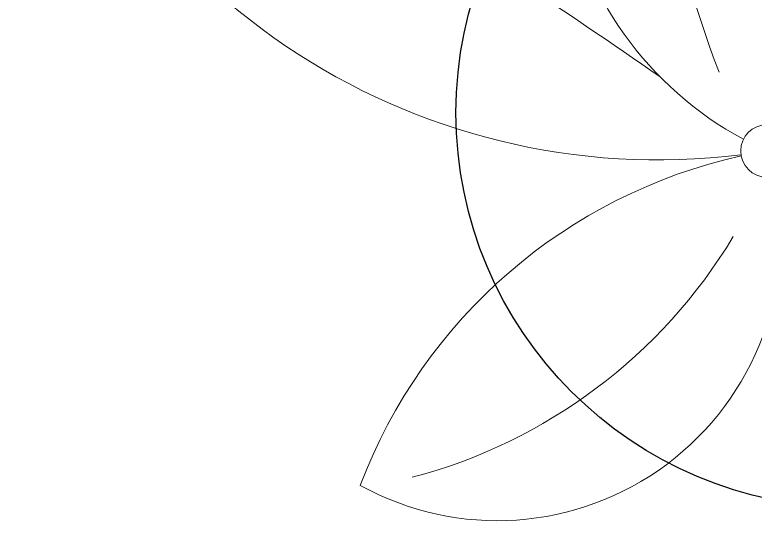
# Model space of a CAD drawing. Header units: millimetres. Extents: x 3429 to 24139, y -631 to 9878.
# Drawn here: x 7979.4 to 8030, y 3999.8 to 4035.6 of the extents above; entities that cross this region are included whole.
import ezdxf

# ---------------------------------------------------------------- set-up
doc = ezdxf.new("R2010")
doc.units = ezdxf.units.MM
doc.layers.add('MASA', color=31, linetype='Continuous')
doc.layers.add('YAZI', color=150, linetype='Continuous', lineweight=9)

# ---------------------------------------------------------------- blocks, each defined once
blk = doc.blocks.new('A$C6CDC7A2A')
at = {"layer": 'YAZI', "color": 98}
blk.add_circle((0, 0), 2, dxfattribs=at)
for centre, radius, start, end in [((-21.505, 0.933), 21.525, 2.84, 134.205), ((-3.99, 40.014), 40.213, 216.0251, 272.8445), ((-32.165, -23.683), 40.501, 46.3167, 90.5274), ((5.177, -50.309), 50.574, 98.1416, 180.4353), ((17.035, -20.731), 26.832, 133.6822, 237.7094), ((-33.032, -23.846), 40.74, 331.294, 33.013), ((84.606, -15.423), 86.973, 174.26246, 196.24041), ((-606.14, 496.371), 783.395, 316.000062, 319.963084)]:
    blk.add_arc(centre, radius, start, end, dxfattribs=at)
blk = doc.blocks.new('RK-BİTKİLER')
at = {"layer": 'MASA', "linetype": 'Continuous'}
blk.add_circle((2654.525, 4282.274), 27, dxfattribs=at)
at = {"xscale": -0.9000000000000001, "yscale": 0.9000000000000001, "zscale": 0.9000000000000001, "rotation": 195.2859970690405}
blk.add_blockref('A$C6CDC7A2A', (2648.794, 4279.66), dxfattribs=at)

msp = doc.modelspace()

# ---------------------------------------------------------------- block references
msp.add_blockref('RK-BİTKİLER', (5382.028, -253.321))

doc.saveas('drawing.dxf')
